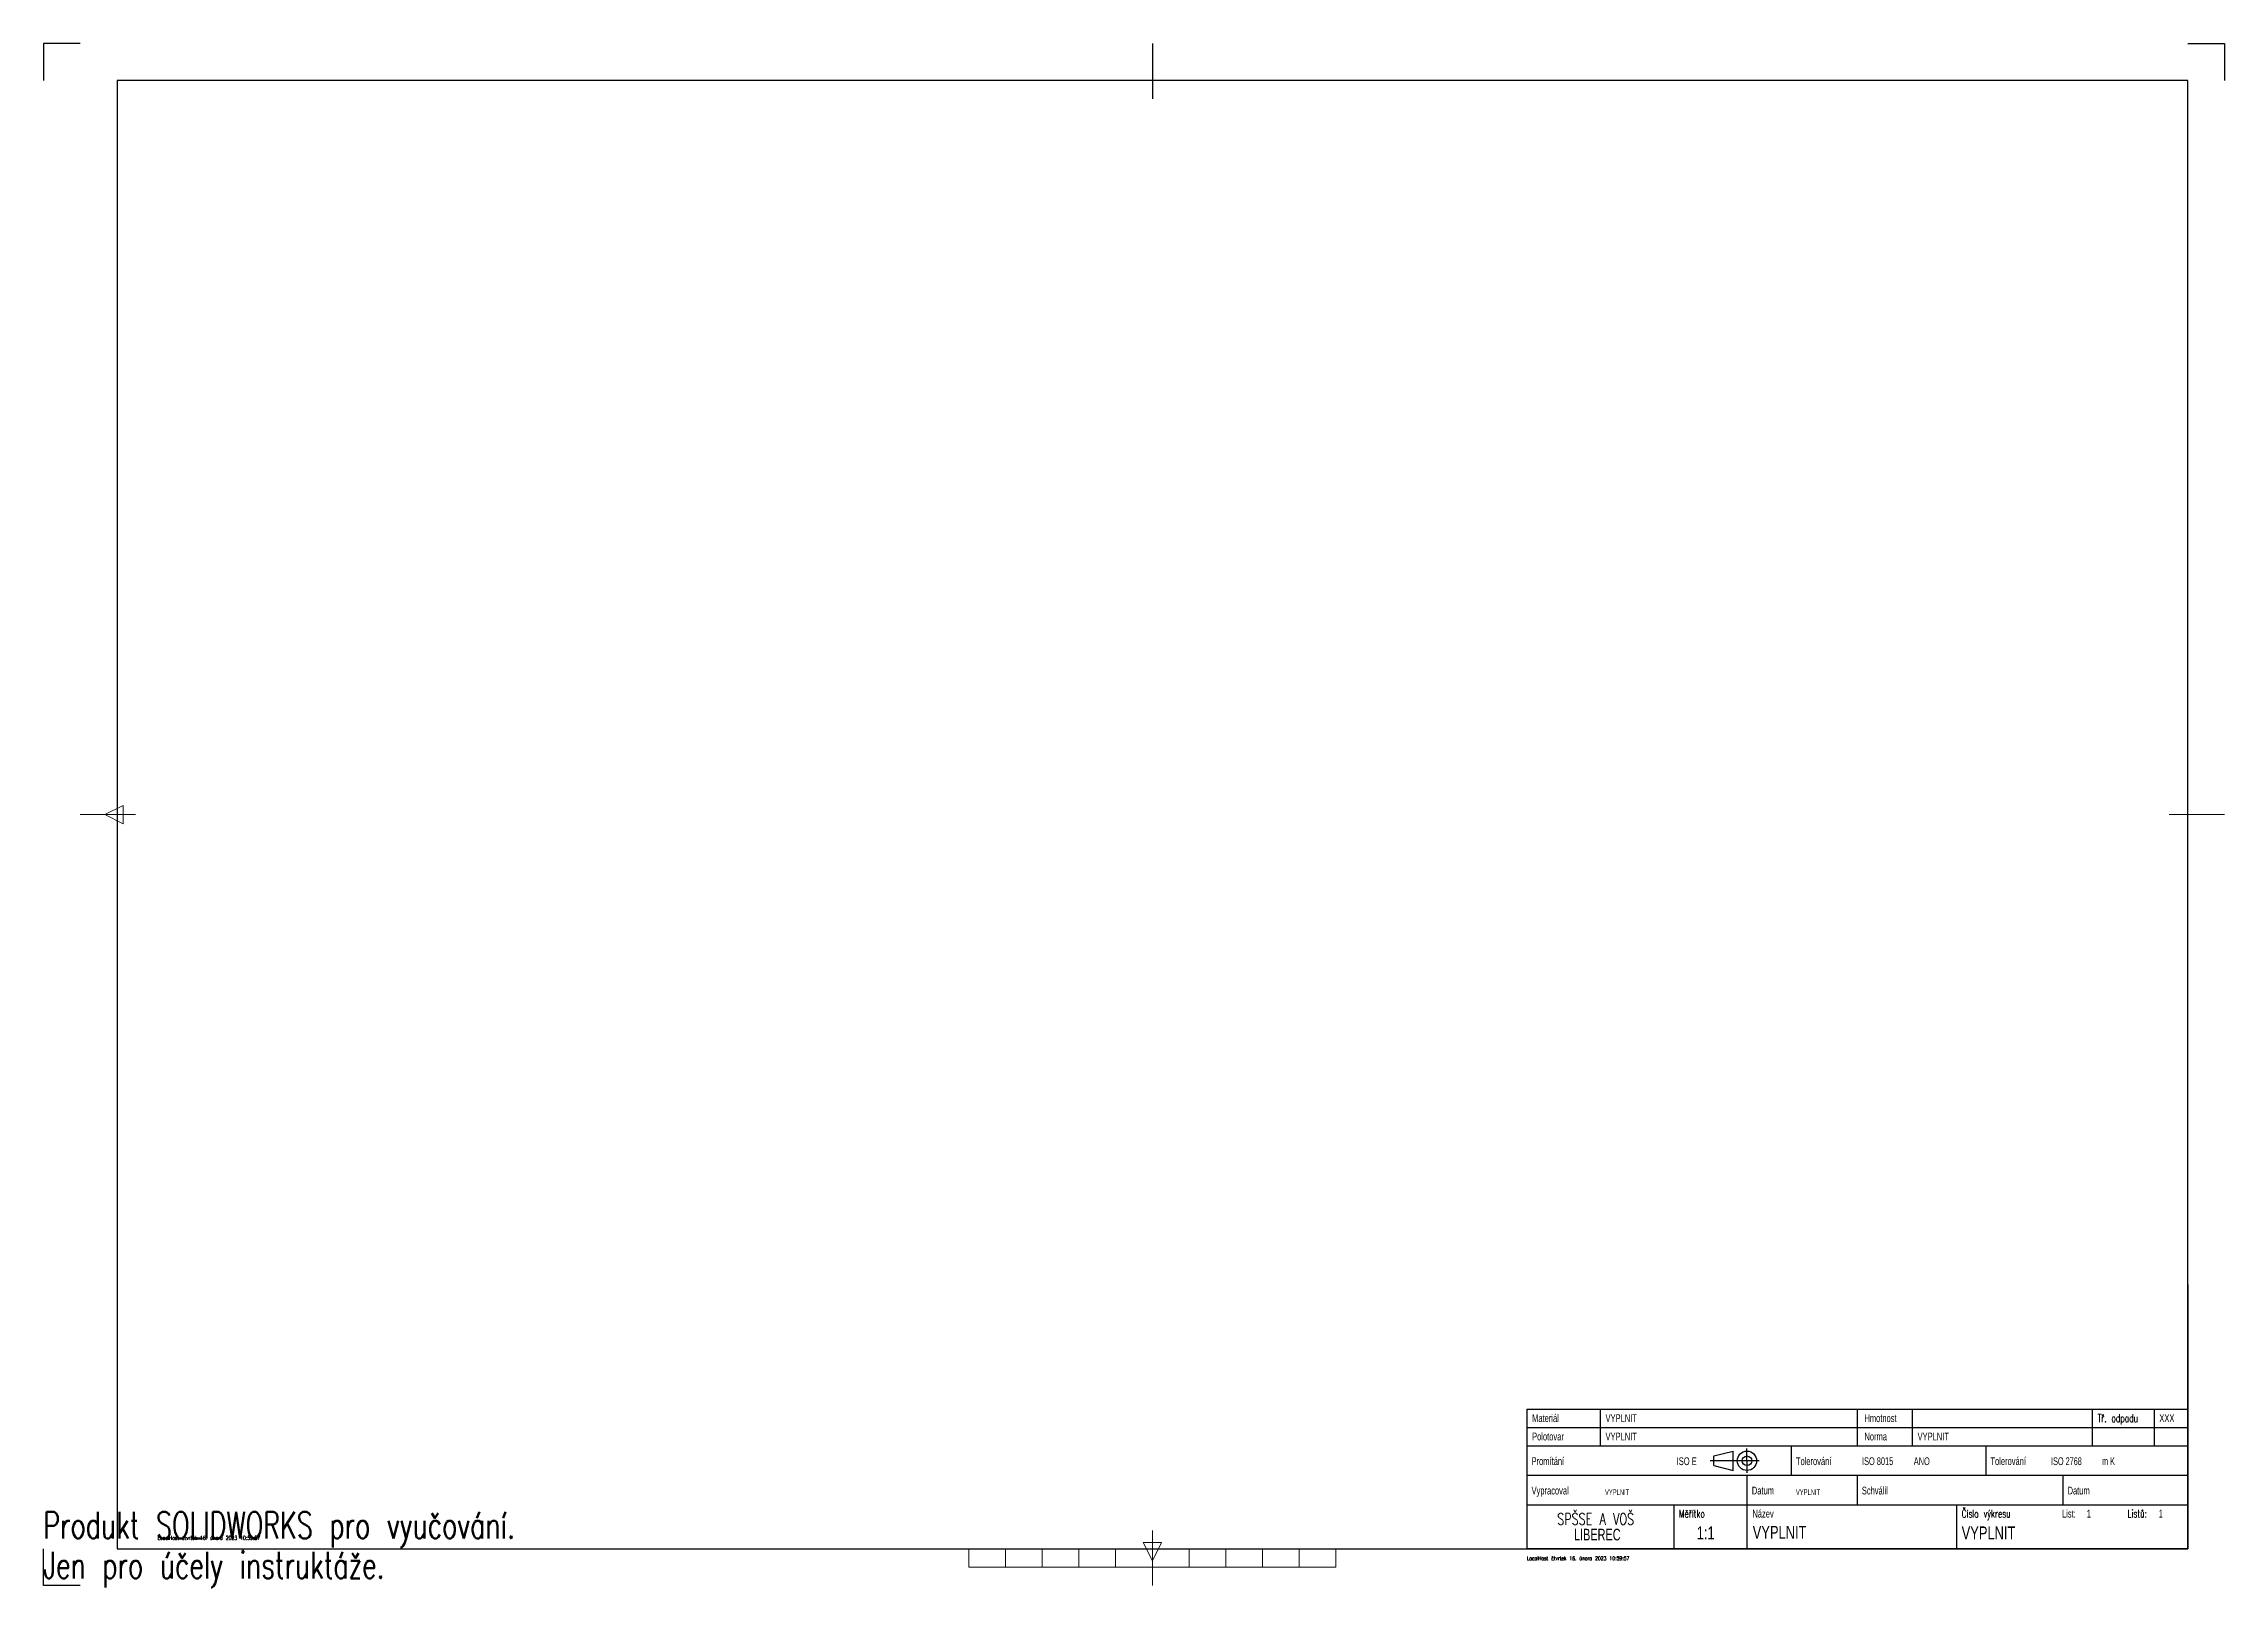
# Paper-space layout 'A2 - Bo' of a CAD drawing. Header units: millimetres. Extents: x 0 to 594, y 0 to 420.
import ezdxf

# ---------------------------------------------------------------- set-up
doc = ezdxf.new("R2010")
doc.units = ezdxf.units.MM
doc.layers.add('1_-_SILNA', color=7, linetype='Continuous', lineweight=25)
doc.layers.add('2_-_SLABA', color=7, linetype='Continuous')
doc.styles.add('SLDTEXTSTYLE10', font='TXT', dxfattribs={"width": 0.7, "bigfont": 'bigfont'})
doc.styles.add('SLDTEXTSTYLE11', font='TXT', dxfattribs={"width": 0.585714})
doc.styles.add('SLDTEXTSTYLE12', font='TXT', dxfattribs={"width": 0.595238})
doc.styles.add('SLDTEXTSTYLE7', font='TXT', dxfattribs={"width": 0.605})
doc.styles.add('SLDTEXTSTYLE8', font='TXT', dxfattribs={"width": 0.7})
doc.styles.add('SLDTEXTSTYLE9', font='TXT', dxfattribs={"width": 0.75})

# ---------------------------------------------------------------- blocks, each defined once
blk = doc.blocks.new('Blok47')
at = {"layer": '2_-_SLABA', "color": 7, "linetype": 'Continuous'}
for p, q in [((1.3, 5.28), (6.55, 6.59)), ((6.55, 1.34), (6.55, 6.59)), ((10.3, 3.96), (10.3, 7.26)), ((13.6, 3.96), (0.32, 3.96)), ((1.3, 2.65), (1.3, 5.28)), ((1.3, 2.65), (6.55, 1.34)), ((10.3, 3.96), (10.3, 0.66))]:
    blk.add_line(p, q, dxfattribs=at)
for radius in [2.63, 1.31]:
    blk.add_circle((10.3, 3.96), radius, dxfattribs=at)
blk = doc.blocks.new('Blok4')
at = {"color": 7, "linetype": 'Continuous', "lineweight": 18}
for p, q in [((10, 210), (25, 210)), ((16.666667, 210), (21.666667, 212.5)), ((21.666667, 207.5), (16.666667, 210)), ((21.666667, 212.5), (21.666667, 207.5)), ((594, 210), (579, 210)), ((302, 0), (302, 15)), ((252, 10), (252, 5)), ((262, 5), (262, 10)), ((272, 5), (272, 10)), ((282, 5), (282, 10)), ((292, 5), (292, 10)), ((302, 6.666667), (299.5, 11.666667)), ((299.5, 11.666667), (304.5, 11.666667)), ((304.5, 11.666667), (302, 6.666667)), ((302, 5), (302, 10)), ((312, 5), (312, 10)), ((322, 5), (322, 10)), ((332, 5), (332, 10)), ((342, 5), (342, 10)), ((352, 5), (352, 10)), ((584, 10), (404, 10)), ((252, 5), (352, 5))]:
    blk.add_line(p, q, dxfattribs=at)
at = {"layer": '1_-_SILNA', "color": 7, "linetype": 'Continuous'}
for p, q in [((10, 420), (0, 420)), ((0, 420), (0, 410)), ((584, 420), (594, 420)), ((594, 420), (594, 410)), ((584, 410), (20, 410)), ((20, 410), (20, 10)), ((584, 10), (584, 410)), ((0, 0), (0, 10)), ((20, 10), (584, 10)), ((10, 0), (0, 0))]:
    blk.add_line(p, q, dxfattribs=at)
at = {"layer": '2_-_SLABA', "color": 7, "linetype": 'Continuous'}
blk.add_line((302, 420), (302, 405), dxfattribs=at)

psp = doc.layouts.new('A2 - Bo')

# ---------------------------------------------------------------- linework, layer by layer
at = {"layer": '1_-_SILNA', "color": 7, "linetype": 'Continuous'}
for p, q in [((584.08, 82.21), (584.08, 10.21)), ((584.08, 10.21), (404.08, 10.21))]:
    psp.add_line(p, q, dxfattribs=at)
at = {"layer": '1_-_SILNA'}
for p, q in [((404.08, 30.21), (584.08, 30.21)), ((464.08, 10.21), (464.08, 30.21)), ((444.08, 22.21), (444.08, 10.21)), ((521.08, 22.21), (521.08, 10.21))]:
    psp.add_line(p, q, dxfattribs=at)
at = {"layer": '2_-_SLABA'}
for p, q in [((404.08, 48.21), (584.08, 48.21)), ((404.08, 48.21), (404.08, 10.21)), ((424.08, 48.21), (424.08, 38.21)), ((494.08, 48.21), (494.08, 38.21)), ((509.08, 48.21), (509.08, 38.21)), ((558.08, 48.21), (558.08, 38.21)), ((574.93, 48.21), (574.93, 38.21)), ((584.08, 48.21), (584.08, 10.21)), ((404.08, 43.21), (584.01, 43.21)), ((404.08, 38.21), (584.08, 38.21)), ((476.08, 38.21), (476.08, 30.21)), ((529.08, 38.21), (529.08, 30.21)), ((494.08, 30.21), (494.05, 22.21)), ((550.08, 30.21), (550.08, 22.21)), ((404.08, 22.21), (584.01, 22.21)), ((404.08, 10.21), (584.08, 10.21))]:
    psp.add_line(p, q, dxfattribs=at)
at = {"layer": '2_-_SLABA', "color": 7, "linetype": 'Continuous'}
psp.add_line((544.08, 10.21), (444.08, 10.21), dxfattribs=at)

# ---------------------------------------------------------------- block references
at = {"layer": '1_-_SILNA'}
psp.add_blockref('Blok4', (0.08, 0.21), dxfattribs=at)
at = {"layer": '2_-_SLABA'}
psp.add_blockref('Blok47', (453.74, 30.21), dxfattribs=at)

# ---------------------------------------------------------------- texts
at = {"color": 7, "linetype": 'Continuous', "char_height": 7.266, "attachment_point": 1, "style": 'SLDTEXTSTYLE10'}
for s, insert in [('Produkt SOLIDWORKS pro vyučování.', (0, 20.27)), ('Jen pro účely instruktáže.', (0, 9.37))]:
    psp.add_mtext(s, dxfattribs=dict(at, insert=insert))
at = {"layer": '1_-_SILNA', "insert": (510.52, 41.83), "char_height": 2.117, "attachment_point": 1, "style": 'SLDTEXTSTYLE7'}
psp.add_mtext('VYPLNIT', dxfattribs=at)
at = {"layer": '2_-_SLABA'}
for s, insert, char_height, attachment_point, style in [('Materiál', (405.52, 46.83), 2.117, 1, 'SLDTEXTSTYLE8'), ('Polotovar', (405.52, 41.83), 2.117, 1, 'SLDTEXTSTYLE8'), ('VYPLNIT', (425.52, 46.83), 2.117, 1, 'SLDTEXTSTYLE7'), ('VYPLNIT', (425.52, 41.83), 2.117, 1, 'SLDTEXTSTYLE7'), ('Hmotnost', (496.03, 46.83), 2.117, 1, 'SLDTEXTSTYLE8'), ('Norma', (496.03, 41.83), 2.117, 1, 'SLDTEXTSTYLE8'), ('Tř. odpadu', (559.52, 46.83), 2.117, 1, 'SLDTEXTSTYLE10'), ('XXX', (576.37, 46.83), 2.117, 1, 'SLDTEXTSTYLE7'), ('Promítání', (405.37, 35.11), 2.117, 1, 'SLDTEXTSTYLE8'), ('ISO E', (444.9, 35.11), 2.117, 1, 'SLDTEXTSTYLE8'), ('Tolerování', (477.37, 35.11), 2.117, 1, 'SLDTEXTSTYLE8'), ('ISO 8015          ANO', (495.37, 35.11), 2.1167, 1, 'SLDTEXTSTYLE12'), ('Tolerování', (530.37, 35.11), 2.117, 1, 'SLDTEXTSTYLE8'), ('ISO 2768          m K', (546.87, 35.11), 2.1167, 1, 'SLDTEXTSTYLE11'), ('Vypracoval', (405.37, 27.11), 2.117, 1, 'SLDTEXTSTYLE8'), ('VYPLNIT', (425.37, 26.4), 1.564, 1, 'SLDTEXTSTYLE7'), ('Datum', (465.37, 27.11), 2.117, 1, 'SLDTEXTSTYLE8'), ('VYPLNIT', (477.37, 26.4), 1.564, 1, 'SLDTEXTSTYLE7'), ('Schválil', (495.33, 27.11), 2.117, 1, 'SLDTEXTSTYLE8'), ('Datum', (551.37, 27.11), 2.117, 1, 'SLDTEXTSTYLE8'), ('SPŠSE A VOŠ', (422.83, 19.88), 3.175, 2, 'SLDTEXTSTYLE10'), ('Měřítko', (445.52, 20.83), 2.117, 1, 'SLDTEXTSTYLE10'), ('Název', (465.52, 20.83), 2.117, 1, 'SLDTEXTSTYLE8'), ('Číslo výkresu', (522.52, 20.83), 2.1167, 1, 'SLDTEXTSTYLE10'), ('List:', (549.83, 20.83), 2.117, 1, 'SLDTEXTSTYLE8'), ('1', (556.59, 20.83), 2.12, 1, 'SLDTEXTSTYLE8'), ('Listů:', (567.7, 20.83), 2.117, 1, 'SLDTEXTSTYLE10'), ('1', (576.17, 20.83), 2.12, 1, 'SLDTEXTSTYLE8'), ('LocalHost čtvrtek 16. února 2023 10:59:57', (31.11, 13.68), 1.0583, 1, 'SLDTEXTSTYLE10'), ('LIBEREC', (423.27, 15.65), 3.175, 2, 'SLDTEXTSTYLE8'), ('1:1', (450.35, 16.28), 3.5, 1, 'SLDTEXTSTYLE9'), ('VYPLNIT', (465.61, 16.44), 3.5, 1, 'SLDTEXTSTYLE9'), ('VYPLNIT', (522.52, 16.28), 3.5, 1, 'SLDTEXTSTYLE9'), ('LocalHost čtvrtek 16. února 2023 10:59:57', (404.07, 8.13), 1.0583, 1, 'SLDTEXTSTYLE10')]:
    psp.add_mtext(s, dxfattribs=dict(at, insert=insert, char_height=char_height, attachment_point=attachment_point, style=style))

doc.saveas('drawing.dxf')
